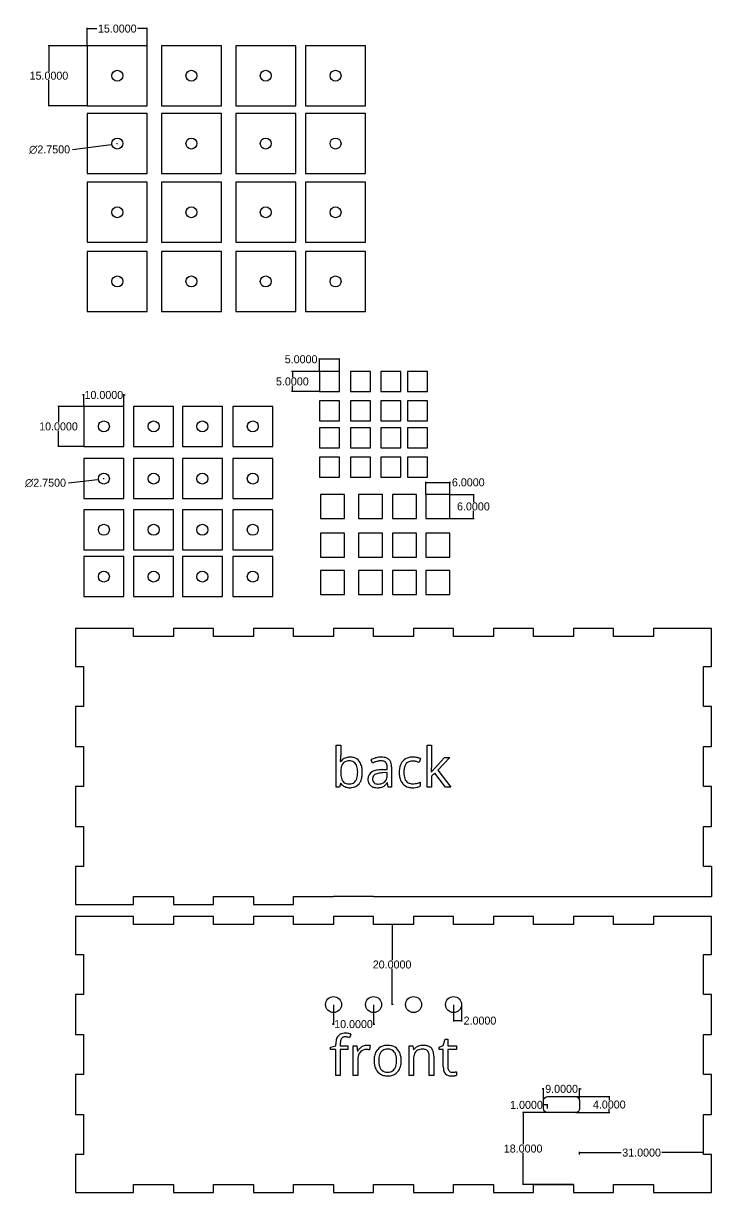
# Model space of a CAD drawing. Header units: millimetres. Extents: x -13 to 428, y -5 to 321.
# Drawn here: x -13 to 159, y 3 to 295.2 of the extents above; entities that cross this region are included whole.
import ezdxf

# ---------------------------------------------------------------- set-up
doc = ezdxf.new("R2010")
doc.units = ezdxf.units.MM
doc.header["$MEASUREMENT"] = 0
doc.layers.get('Defpoints').update_dxf_attribs({"linetype": 'CONTINUOUS'})
for name, color, linetype in [('back_labelLayer', 7, 'CONTINUOUS'), ('back_outsideCutPath', 7, 'CONTINUOUS'), ('dimensions', 220, 'CONTINUOUS'), ('forScrews', 7, 'CONTINUOUS'), ('front_labelLayer', 7, 'CONTINUOUS'), ('front_outsideCutPath', 7, 'CONTINUOUS'), ('Holes', 3, 'CONTINUOUS')]:
    doc.layers.add(name, color=color, linetype=linetype)
doc.dimstyles.new('Copy of Standard', dxfattribs={"dimtxt": 2, "dimasz": 0.18, "dimexe": 0.18, "dimexo": 0.0625, "dimgap": 0.09, "dimtad": 0, "dimtih": 1, "dimtoh": 1, "dimdec": 4, "dimzin": 0, "dimdsep": 46, "dimtxsty": 'Standard', "dimcen": 0.09, "dimadec": 0, "dimazin": 0, "dimtfac": 1, "dimtdec": 4, "dimtofl": 0, "dimtmove": 0, "dimatfit": 3, "dimfxl": 1, "dimtolj": 1, "dimtzin": 0, "dimarcsym": 0})

# ---------------------------------------------------------------- blocks, each defined once
blk = doc.blocks.new('*D11')
at = {"layer": 'Defpoints', "color": 0, "linetype": 'Continuous', "transparency": 16777216}
for p in [(79.5, 70), (79.14, 50), (79.5, 50)]:
    blk.add_point(p, dxfattribs=at)
at = {"layer": 'dimensions', "color": 0, "linetype": 'Continuous', "lineweight": -2, "transparency": 16777216}
for p, q in [((79.44, 70), (78.96, 70)), ((79.14, 69.82), (79.14, 61.09)), ((79.14, 50.18), (79.14, 58.91)), ((79.44, 50), (78.96, 50))]:
    blk.add_line(p, q, dxfattribs=at)
at = {"layer": 'dimensions', "color": 0, "linetype": 'Continuous', "transparency": 16777216}
for points in [[(79.11, 69.82), (79.17, 69.82), (79.14, 70)], [(79.11, 50.18), (79.17, 50.18), (79.14, 50)]]:
    blk.add_solid(points, dxfattribs=at)
at = {"layer": 'dimensions', "color": 0, "linetype": 'Continuous', "transparency": 16777216, "insert": (79.14, 60), "char_height": 2, "attachment_point": 5}
blk.add_mtext('\\A1;20.0000', dxfattribs=at)
blk = doc.blocks.new('*D12')
at = {"layer": 'Defpoints', "color": 0, "linetype": 'Continuous', "transparency": 16777216}
for p in [(64.5, 50), (74.5, 50), (74.5, 45.1)]:
    blk.add_point(p, dxfattribs=at)
at = {"layer": 'dimensions', "color": 0, "linetype": 'Continuous', "lineweight": -2, "transparency": 16777216}
for p, q in [((64.5, 49.94), (64.5, 44.92)), ((74.5, 49.94), (74.5, 44.92)), ((64.32, 45.1), (64.14, 45.1)), ((74.68, 45.1), (74.86, 45.1))]:
    blk.add_line(p, q, dxfattribs=at)
at = {"layer": 'dimensions', "color": 0, "linetype": 'Continuous', "transparency": 16777216}
for points in [[(64.32, 45.13), (64.32, 45.07), (64.5, 45.1)], [(74.68, 45.13), (74.68, 45.07), (74.5, 45.1)]]:
    blk.add_solid(points, dxfattribs=at)
at = {"layer": 'dimensions', "color": 0, "linetype": 'Continuous', "transparency": 16777216, "insert": (69.5, 45.1), "char_height": 2, "attachment_point": 5}
blk.add_mtext('\\A1;10.0000', dxfattribs=at)
blk = doc.blocks.new('*D13')
at = {"layer": 'Defpoints', "color": 0, "linetype": 'Continuous', "transparency": 16777216}
for p in [(94.5, 50), (96.5, 50), (96.5, 45.98)]:
    blk.add_point(p, dxfattribs=at)
at = {"layer": 'dimensions', "color": 0, "linetype": 'Continuous', "lineweight": -2, "transparency": 16777216}
for p, q in [((94.5, 49.94), (94.5, 45.8)), ((96.5, 49.94), (96.5, 45.8)), ((94.68, 45.98), (96.32, 45.98)), ((96.5, 45.98), (96.68, 45.98))]:
    blk.add_line(p, q, dxfattribs=at)
at = {"layer": 'dimensions', "color": 0, "linetype": 'Continuous', "transparency": 16777216}
for points in [[(94.68, 46.01), (94.68, 45.95), (94.5, 45.98)], [(96.32, 46.01), (96.32, 45.95), (96.5, 45.98)]]:
    blk.add_solid(points, dxfattribs=at)
at = {"layer": 'dimensions', "color": 0, "linetype": 'Continuous', "transparency": 16777216, "insert": (101.1, 45.98), "char_height": 2, "attachment_point": 5}
blk.add_mtext('\\A1;2.0000', dxfattribs=at)
blk = doc.blocks.new('*D14')
at = {"layer": 'Defpoints', "color": 0, "linetype": 'Continuous', "transparency": 16777216}
for p in [(126, 12.99), (126, 12.5), (157, 12.5)]:
    blk.add_point(p, dxfattribs=at)
at = {"layer": 'dimensions', "color": 0, "linetype": 'Continuous', "lineweight": -2, "transparency": 16777216}
for p, q in [((126, 12.56), (126, 13.17)), ((126.18, 12.99), (136.41, 12.99)), ((156.82, 12.99), (146.59, 12.99)), ((157, 12.56), (157, 13.17))]:
    blk.add_line(p, q, dxfattribs=at)
at = {"layer": 'dimensions', "color": 0, "linetype": 'Continuous', "transparency": 16777216}
for points in [[(126.18, 13.02), (126.18, 12.96), (126, 12.99)], [(156.82, 13.02), (156.82, 12.96), (157, 12.99)]]:
    blk.add_solid(points, dxfattribs=at)
at = {"layer": 'dimensions', "color": 0, "linetype": 'Continuous', "transparency": 16777216, "insert": (141.5, 12.99), "char_height": 2, "attachment_point": 5}
blk.add_mtext('\\A1;31.0000', dxfattribs=at)
blk = doc.blocks.new('*D15')
at = {"layer": 'Defpoints', "color": 0, "linetype": 'Continuous', "transparency": 16777216}
for p in [(111.89, 23), (124.5, 23), (124.5, 5)]:
    blk.add_point(p, dxfattribs=at)
at = {"layer": 'dimensions', "color": 0, "linetype": 'Continuous', "lineweight": -2, "transparency": 16777216}
for p, q in [((124.44, 23), (111.71, 23)), ((111.89, 22.82), (111.89, 15.09)), ((111.89, 5.18), (111.89, 12.91)), ((124.44, 5), (111.71, 5))]:
    blk.add_line(p, q, dxfattribs=at)
at = {"layer": 'dimensions', "color": 0, "linetype": 'Continuous', "transparency": 16777216}
for points in [[(111.86, 22.82), (111.92, 22.82), (111.89, 23)], [(111.86, 5.18), (111.92, 5.18), (111.89, 5)]]:
    blk.add_solid(points, dxfattribs=at)
at = {"layer": 'dimensions', "color": 0, "linetype": 'Continuous', "transparency": 16777216, "insert": (111.89, 14), "char_height": 2, "attachment_point": 5}
blk.add_mtext('\\A1;18.0000', dxfattribs=at)
blk = doc.blocks.new('*D16')
at = {"layer": 'Defpoints', "color": 0, "linetype": 'Continuous', "transparency": 16777216}
for p in [(125, 27), (125, 23), (133.42, 23)]:
    blk.add_point(p, dxfattribs=at)
at = {"layer": 'dimensions', "color": 0, "linetype": 'Continuous', "lineweight": -2, "transparency": 16777216}
for p, q in [((125.06, 27), (133.6, 27)), ((133.42, 26.82), (133.42, 26.09)), ((133.42, 23.18), (133.42, 23.91)), ((125.06, 23), (133.6, 23))]:
    blk.add_line(p, q, dxfattribs=at)
at = {"layer": 'dimensions', "color": 0, "linetype": 'Continuous', "transparency": 16777216}
for points in [[(133.39, 26.82), (133.45, 26.82), (133.42, 27)], [(133.39, 23.18), (133.45, 23.18), (133.42, 23)]]:
    blk.add_solid(points, dxfattribs=at)
at = {"layer": 'dimensions', "color": 0, "linetype": 'Continuous', "transparency": 16777216, "insert": (133.42, 25), "char_height": 2, "attachment_point": 5}
blk.add_mtext('\\A1;4.0000', dxfattribs=at)
blk = doc.blocks.new('*D18')
at = {"layer": 'Defpoints', "color": 0, "linetype": 'Continuous', "transparency": 16777216}
for p in [(117, 28.92), (117, 26), (126, 26)]:
    blk.add_point(p, dxfattribs=at)
at = {"layer": 'dimensions', "color": 0, "linetype": 'Continuous', "lineweight": -2, "transparency": 16777216}
for p, q in [((116.82, 28.92), (116.64, 28.92)), ((117, 26.06), (117, 29.1)), ((126, 26.06), (126, 29.1)), ((126.18, 28.92), (126.36, 28.92))]:
    blk.add_line(p, q, dxfattribs=at)
at = {"layer": 'dimensions', "color": 0, "linetype": 'Continuous', "transparency": 16777216}
for points in [[(116.82, 28.95), (116.82, 28.89), (117, 28.92)], [(126.18, 28.95), (126.18, 28.89), (126, 28.92)]]:
    blk.add_solid(points, dxfattribs=at)
at = {"layer": 'dimensions', "color": 0, "linetype": 'Continuous', "transparency": 16777216, "insert": (121.5, 28.92), "char_height": 2, "attachment_point": 5}
blk.add_mtext('\\A1;9.0000', dxfattribs=at)
blk = doc.blocks.new('*D19')
at = {"layer": 'Defpoints', "color": 0, "linetype": 'Continuous', "transparency": 16777216}
for p in [(117, 24.92), (117, 24), (118, 24)]:
    blk.add_point(p, dxfattribs=at)
at = {"layer": 'dimensions', "color": 0, "linetype": 'Continuous', "lineweight": -2, "transparency": 16777216}
for p, q in [((117, 24.92), (116.82, 24.92)), ((117, 24.06), (117, 25.1)), ((117.82, 24.92), (117.18, 24.92)), ((118, 24.06), (118, 25.1))]:
    blk.add_line(p, q, dxfattribs=at)
at = {"layer": 'dimensions', "color": 0, "linetype": 'Continuous', "transparency": 16777216}
for points in [[(117.18, 24.95), (117.18, 24.89), (117, 24.92)], [(117.82, 24.95), (117.82, 24.89), (118, 24.92)]]:
    blk.add_solid(points, dxfattribs=at)
at = {"layer": 'dimensions', "color": 0, "linetype": 'Continuous', "transparency": 16777216, "insert": (112.73, 24.92), "char_height": 2, "attachment_point": 5}
blk.add_mtext('\\A1;1.0000', dxfattribs=at)
blk = doc.blocks.new('*D32')
at = {"layer": 'Defpoints', "color": 0, "linetype": 'Continuous', "transparency": 16777216}
for p in [(2.95, 293.9), (2.95, 289.63), (17.95, 289.63)]:
    blk.add_point(p, dxfattribs=at)
at = {"layer": 'dimensions', "color": 0, "linetype": 'Continuous', "lineweight": -2, "transparency": 16777216}
for p, q in [((2.95, 289.69), (2.95, 294.08)), ((3.13, 293.9), (5.36, 293.9)), ((17.77, 293.9), (15.54, 293.9)), ((17.95, 289.69), (17.95, 294.08))]:
    blk.add_line(p, q, dxfattribs=at)
at = {"layer": 'dimensions', "color": 0, "linetype": 'Continuous', "transparency": 16777216}
for points in [[(3.13, 293.93), (3.13, 293.87), (2.95, 293.9)], [(17.77, 293.93), (17.77, 293.87), (17.95, 293.9)]]:
    blk.add_solid(points, dxfattribs=at)
at = {"layer": 'dimensions', "color": 0, "linetype": 'Continuous', "transparency": 16777216, "insert": (10.45, 293.9), "char_height": 2, "attachment_point": 5}
blk.add_mtext('\\A1;15.0000', dxfattribs=at)
blk = doc.blocks.new('*D33')
at = {"layer": 'Defpoints', "color": 0, "linetype": 'Continuous', "transparency": 16777216}
for p in [(-6.63, 289.63), (2.95, 289.63), (2.95, 274.63)]:
    blk.add_point(p, dxfattribs=at)
at = {"layer": 'dimensions', "color": 0, "linetype": 'Continuous', "lineweight": -2, "transparency": 16777216}
for p, q in [((2.89, 289.63), (-6.81, 289.63)), ((-6.63, 289.45), (-6.63, 283.22)), ((-6.63, 274.81), (-6.63, 281.04)), ((2.89, 274.63), (-6.81, 274.63))]:
    blk.add_line(p, q, dxfattribs=at)
at = {"layer": 'dimensions', "color": 0, "linetype": 'Continuous', "transparency": 16777216}
for points in [[(-6.66, 289.45), (-6.6, 289.45), (-6.63, 289.63)], [(-6.66, 274.81), (-6.6, 274.81), (-6.63, 274.63)]]:
    blk.add_solid(points, dxfattribs=at)
at = {"layer": 'dimensions', "color": 0, "linetype": 'Continuous', "transparency": 16777216, "insert": (-6.63, 282.13), "char_height": 2, "attachment_point": 5}
blk.add_mtext('\\A1;15.0000', dxfattribs=at)
blk = doc.blocks.new('*D34')
at = {"layer": 'Defpoints', "color": 0, "linetype": 'Continuous', "transparency": 16777216}
for p in [(2.1, 202.34), (2.1, 199.48), (12.1, 199.48)]:
    blk.add_point(p, dxfattribs=at)
at = {"layer": 'dimensions', "color": 0, "linetype": 'Continuous', "lineweight": -2, "transparency": 16777216}
for p, q in [((1.92, 202.34), (1.74, 202.34)), ((2.1, 199.54), (2.1, 202.52)), ((12.1, 199.54), (12.1, 202.52)), ((12.28, 202.34), (12.46, 202.34))]:
    blk.add_line(p, q, dxfattribs=at)
at = {"layer": 'dimensions', "color": 0, "linetype": 'Continuous', "transparency": 16777216}
for points in [[(1.92, 202.37), (1.92, 202.31), (2.1, 202.34)], [(12.28, 202.37), (12.28, 202.31), (12.1, 202.34)]]:
    blk.add_solid(points, dxfattribs=at)
at = {"layer": 'dimensions', "color": 0, "linetype": 'Continuous', "transparency": 16777216, "insert": (7.1, 202.34), "char_height": 2, "attachment_point": 5}
blk.add_mtext('\\A1;10.0000', dxfattribs=at)
blk = doc.blocks.new('*D35')
at = {"layer": 'Defpoints', "color": 0, "linetype": 'Continuous', "transparency": 16777216}
for p in [(-4.24, 199.48), (2.1, 199.48), (2.1, 189.48)]:
    blk.add_point(p, dxfattribs=at)
at = {"layer": 'dimensions', "color": 0, "linetype": 'Continuous', "lineweight": -2, "transparency": 16777216}
for p, q in [((2.03, 199.48), (-4.42, 199.48)), ((-4.24, 199.3), (-4.24, 195.57)), ((-4.24, 189.66), (-4.24, 193.39)), ((2.03, 189.48), (-4.42, 189.48))]:
    blk.add_line(p, q, dxfattribs=at)
at = {"layer": 'dimensions', "color": 0, "linetype": 'Continuous', "transparency": 16777216}
for points in [[(-4.27, 199.3), (-4.21, 199.3), (-4.24, 199.48)], [(-4.27, 189.66), (-4.21, 189.66), (-4.24, 189.48)]]:
    blk.add_solid(points, dxfattribs=at)
at = {"layer": 'dimensions', "color": 0, "linetype": 'Continuous', "transparency": 16777216, "insert": (-4.24, 194.48), "char_height": 2, "attachment_point": 5}
blk.add_mtext('\\A1;10.0000', dxfattribs=at)
blk = doc.blocks.new('*D36')
at = {"layer": 'Defpoints', "color": 0, "linetype": 'Continuous', "transparency": 16777216}
for p in [(9.09, 265), (11.81, 265.38)]:
    blk.add_point(p, dxfattribs=at)
at = {"layer": 'dimensions', "color": 0, "linetype": 'Continuous', "lineweight": -2, "transparency": 16777216}
for p, q in [((-0.71, 263.66), (8.91, 264.98)), ((10.36, 265.19), (10.54, 265.19)), ((10.45, 265.1), (10.45, 265.28))]:
    blk.add_line(p, q, dxfattribs=at)
at = {"layer": 'dimensions', "color": 0, "linetype": 'Continuous', "transparency": 16777216}
blk.add_solid([(8.91, 265.01), (8.92, 264.95), (9.09, 265)], dxfattribs=at)
at = {"layer": 'dimensions', "color": 0, "linetype": 'Continuous', "transparency": 16777216, "insert": (-6.47, 263.66), "char_height": 2, "attachment_point": 5}
blk.add_mtext('\\A1;∅2.7500', dxfattribs=at)
blk = doc.blocks.new('*D37')
at = {"layer": 'Defpoints', "color": 0, "linetype": 'Continuous', "transparency": 16777216}
for p in [(5.73, 181.29), (8.46, 181.63)]:
    blk.add_point(p, dxfattribs=at)
at = {"layer": 'dimensions', "color": 0, "linetype": 'Continuous', "lineweight": -2, "transparency": 16777216}
for p, q in [((-1.73, 180.35), (5.55, 181.26)), ((7.01, 181.46), (7.19, 181.46)), ((7.1, 181.37), (7.1, 181.55))]:
    blk.add_line(p, q, dxfattribs=at)
at = {"layer": 'dimensions', "color": 0, "linetype": 'Continuous', "transparency": 16777216}
blk.add_solid([(5.55, 181.29), (5.56, 181.23), (5.73, 181.29)], dxfattribs=at)
at = {"layer": 'dimensions', "color": 0, "linetype": 'Continuous', "transparency": 16777216, "insert": (-7.49, 180.35), "char_height": 2, "attachment_point": 5}
blk.add_mtext('\\A1;∅2.7500', dxfattribs=at)
blk = doc.blocks.new('*D38')
at = {"layer": 'Defpoints', "color": 0, "linetype": 'Continuous', "transparency": 16777216}
for p in [(54.21, 208.22), (61, 208.22), (61, 203.22)]:
    blk.add_point(p, dxfattribs=at)
at = {"layer": 'dimensions', "color": 0, "linetype": 'Continuous', "lineweight": -2, "transparency": 16777216}
for p, q in [((60.94, 208.22), (54.03, 208.22)), ((54.21, 208.04), (54.21, 206.81)), ((54.21, 203.4), (54.21, 204.63)), ((60.94, 203.22), (54.03, 203.22))]:
    blk.add_line(p, q, dxfattribs=at)
at = {"layer": 'dimensions', "color": 0, "linetype": 'Continuous', "transparency": 16777216}
for points in [[(54.18, 208.04), (54.24, 208.04), (54.21, 208.22)], [(54.18, 203.4), (54.24, 203.4), (54.21, 203.22)]]:
    blk.add_solid(points, dxfattribs=at)
at = {"layer": 'dimensions', "color": 0, "linetype": 'Continuous', "transparency": 16777216, "insert": (54.21, 205.72), "char_height": 2, "attachment_point": 5}
blk.add_mtext('\\A1;5.0000', dxfattribs=at)
blk = doc.blocks.new('*D39')
at = {"layer": 'Defpoints', "color": 0, "linetype": 'Continuous', "transparency": 16777216}
for p in [(61, 211.26), (61, 208.22), (66, 208.22)]:
    blk.add_point(p, dxfattribs=at)
at = {"layer": 'dimensions', "color": 0, "linetype": 'Continuous', "lineweight": -2, "transparency": 16777216}
for p, q in [((61, 211.26), (60.82, 211.26)), ((61, 208.28), (61, 211.44)), ((65.82, 211.26), (61.18, 211.26)), ((66, 208.28), (66, 211.44))]:
    blk.add_line(p, q, dxfattribs=at)
at = {"layer": 'dimensions', "color": 0, "linetype": 'Continuous', "transparency": 16777216}
for points in [[(61.18, 211.29), (61.18, 211.23), (61, 211.26)], [(65.82, 211.29), (65.82, 211.23), (66, 211.26)]]:
    blk.add_solid(points, dxfattribs=at)
at = {"layer": 'dimensions', "color": 0, "linetype": 'Continuous', "transparency": 16777216, "insert": (56.4, 211.26), "char_height": 2, "attachment_point": 5}
blk.add_mtext('\\A1;5.0000', dxfattribs=at)
blk = doc.blocks.new('*D40')
at = {"layer": 'Defpoints', "color": 0, "linetype": 'Continuous', "transparency": 16777216}
for p in [(93.57, 177.48), (99.46, 177.48), (93.57, 171.48)]:
    blk.add_point(p, dxfattribs=at)
at = {"layer": 'dimensions', "color": 0, "linetype": 'Continuous', "lineweight": -2, "transparency": 16777216}
for p, q in [((93.63, 177.48), (99.64, 177.48)), ((99.46, 177.3), (99.46, 175.57)), ((99.46, 171.66), (99.46, 173.39)), ((93.63, 171.48), (99.64, 171.48))]:
    blk.add_line(p, q, dxfattribs=at)
at = {"layer": 'dimensions', "color": 0, "linetype": 'Continuous', "transparency": 16777216}
for points in [[(99.43, 177.3), (99.49, 177.3), (99.46, 177.48)], [(99.43, 171.66), (99.49, 171.66), (99.46, 171.48)]]:
    blk.add_solid(points, dxfattribs=at)
at = {"layer": 'dimensions', "color": 0, "linetype": 'Continuous', "transparency": 16777216, "insert": (99.46, 174.48), "char_height": 2, "attachment_point": 5}
blk.add_mtext('\\A1;6.0000', dxfattribs=at)
blk = doc.blocks.new('*D41')
at = {"layer": 'Defpoints', "color": 0, "linetype": 'Continuous', "transparency": 16777216}
for p in [(93.57, 180.5), (87.57, 177.48), (93.57, 177.48)]:
    blk.add_point(p, dxfattribs=at)
at = {"layer": 'dimensions', "color": 0, "linetype": 'Continuous', "lineweight": -2, "transparency": 16777216}
for p, q in [((87.57, 177.54), (87.57, 180.68)), ((87.75, 180.5), (93.39, 180.5)), ((93.57, 177.54), (93.57, 180.68)), ((93.57, 180.5), (93.75, 180.5))]:
    blk.add_line(p, q, dxfattribs=at)
at = {"layer": 'dimensions', "color": 0, "linetype": 'Continuous', "transparency": 16777216}
for points in [[(87.75, 180.53), (87.75, 180.47), (87.57, 180.5)], [(93.39, 180.53), (93.39, 180.47), (93.57, 180.5)]]:
    blk.add_solid(points, dxfattribs=at)
at = {"layer": 'dimensions', "color": 0, "linetype": 'Continuous', "transparency": 16777216, "insert": (98.18, 180.5), "char_height": 2, "attachment_point": 5}
blk.add_mtext('\\A1;6.0000', dxfattribs=at)

msp = doc.modelspace()

# ---------------------------------------------------------------- linework, layer by layer
at = {"layer": 'back_labelLayer'}
for p, q in [((65.19463, 104.32508), (65.19463, 114.80984)), ((65.19463, 114.80984), (66.31318, 114.80984)), ((66.31318, 114.80984), (66.31318, 112.26277)), ((87.8959, 104.32508), (87.8959, 114.80984)), ((87.8959, 114.80984), (89.00098, 114.80984)), ((89.00098, 114.80984), (89.00098, 109.25076)), ((74.27109, 110.34236), (73.92744, 111.19812)), ((86.25176, 111.46092), (85.90811, 110.51082)), ((89.88369, 109.18338), (92.26904, 111.71023)), ((93.59648, 111.71023), (90.60469, 108.56346)), ((92.26904, 111.71023), (93.59648, 111.71023)), ((66.25928, 110.72644), (66.31318, 110.72644)), ((76.67666, 108.7117), (77.92998, 108.75213)), ((77.92998, 108.75213), (77.92998, 109.21033)), ((79.02158, 109.36531), (79.02158, 104.32508)), ((90.60469, 108.56346), (93.80537, 104.32508)), ((66.23232, 105.27517), (65.99648, 104.32508)), ((66.31318, 105.27517), (66.23232, 105.27517)), ((77.90303, 107.95701), (76.78447, 107.90984)), ((77.90303, 107.28992), (77.90303, 107.95701)), ((77.97041, 105.37625), (77.9165, 105.37625)), ((78.19277, 104.32508), (77.97041, 105.37625)), ((86.14395, 105.56492), (86.14395, 104.57439)), ((88.94707, 108.10525), (89.00098, 108.10525)), ((89.84326, 107.81551), (89.00098, 107.08777)), ((89.00098, 107.08777), (89.00098, 104.32508)), ((92.45098, 104.32508), (89.84326, 107.81551)), ((65.99648, 104.32508), (65.19463, 104.32508)), ((79.02158, 104.32508), (78.19277, 104.32508)), ((89.00098, 104.32508), (87.8959, 104.32508)), ((93.80537, 104.32508), (92.45098, 104.32508))]:
    msp.add_line(p, q, dxfattribs=at)
for centre, radius, start, end in [((49.48313, 112.02513), 16.82641, 355.723838, 358.1259184), ((42.99247, 112.24305), 23.32072, 358.1123127, 0.0484522), ((68.39924, 109.27178), 2.54316, 95.1835119, 145.1109058), ((68.62277, 108.01127), 3.82026, 89.874313, 96.814552), ((68.66471, 108.41299), 3.41869, 74.2393337, 90.5623664), ((68.89076, 109.24229), 2.55919, 38.5631407, 74.0670283), ((76.37523, 106.65873), 5.1573, 106.3568654, 118.3349902), ((76.59492, 105.98009), 5.87037, 104.5162015, 106.5489332), ((76.4338, 106.65137), 5.18015, 90.0714354, 104.6521111), ((76.45413, 107.10743), 4.72417, 81.5679932, 90.3249036), ((76.72728, 108.8869), 2.92389, 68.2273293, 81.7494362), ((77.10772, 109.83347), 1.90373, 47.8683258, 68.2934086), ((77.16947, 109.95676), 1.77126, 19.2331032, 46.6741213), ((83.97079, 108.90807), 2.89628, 101.4912933, 138.3133837), ((84.32008, 107.45434), 4.39077, 89.5891984, 102.1787732), ((84.34694, 106.79728), 5.04772, 77.7702492, 89.9475483), ((84.25138, 106.27009), 5.58322, 74.6797345, 77.9578252), ((84.7675, 108.13991), 3.64348, 70.0945515, 74.7386618), ((85.2584, 109.48522), 2.21141, 63.5032967, 70.1862337), ((85.49176, 109.97396), 1.66993, 62.9279254, 63.1875717), ((52.34452, 111.82851), 13.95833, 355.4715711, 355.6529161), ((74.93126, 108.03079), 8.61807, 177.6176795, 180.0425034), ((72.33941, 108.1626), 6.02304, 171.066778, 177.8456702), ((69.84733, 108.56463), 3.49877, 160.8926317, 171.2334381), ((68.35454, 109.09463), 1.91477, 143.3382528, 161.2559828), ((67.99756, 109.33078), 1.4876, 120.1403107, 142.4248694), ((68.21333, 108.92737), 1.94487, 100.4469222, 119.6700894), ((68.44602, 107.75176), 3.14323, 89.5731166, 100.7324122), ((68.48636, 108.30797), 2.58699, 78.6781205, 90.374956), ((68.70542, 109.2392), 1.63119, 35.5408358, 79.8011303), ((68.52253, 109.10921), 1.85556, 32.7033643, 35.5241989), ((68.02248, 108.82285), 2.43124, 15.7779445, 32.0151322), ((66.41892, 108.35028), 4.10291, 6.1648686, 16.0396632), ((63.92962, 108.06462), 6.60852, 359.7680943, 6.3095364), ((68.30902, 108.78995), 3.29605, 16.4709387, 38.4075261), ((66.63312, 108.26443), 5.05226, 5.1338392, 16.7973582), ((64.51744, 108.03969), 7.17965, 359.8779135, 5.4093683), ((75.03246, 106.44637), 1.93547, 115.4904582, 182.3568191), ((76.00177, 104.66847), 3.95897, 101.3568106, 117.0798697), ((77.5508, 103.60725), 7.49121, 112.2122396, 115.9641018), ((76.81671, 105.46077), 5.49776, 103.6226378, 112.4320142), ((76.7802, 101.03077), 7.67888, 92.4696142, 101.7065064), ((76.38846, 107.26672), 3.64176, 90.4484478, 103.766558), ((76.36842, 108.14467), 2.76372, 83.6507168, 90.1753055), ((77.00394, 97.7903), 10.9263, 91.7164541, 92.9095558), ((76.48271, 109.07305), 1.82843, 70.5716192, 83.9928805), ((76.72194, 109.72352), 1.13546, 42.7295443, 71.0380318), ((76.62032, 109.66766), 1.24832, 20.4094549, 41.4478907), ((75.93258, 109.40457), 1.98464, 7.8272826, 20.6041212), ((74.71728, 109.22753), 3.21274, 359.6933078, 8.0035915), ((76.14086, 109.57412), 2.8686, 6.3379102, 19.6815091), ((74.62033, 109.38047), 4.40128, 359.8026993, 6.6583656), ((87.08667, 108.01022), 6.17175, 169.8978537, 180.3688902), ((84.93814, 108.40767), 3.98685, 153.0875258, 170.1051238), ((84.12294, 108.79719), 3.0837, 138.6550213, 152.6853568), ((88.25471, 108.00068), 6.18071, 174.5309533, 180.1549672), ((85.84423, 108.27136), 3.75561, 160.1418414, 175.1368013), ((84.09286, 108.95687), 1.87619, 114.4265705, 161.6632849), ((84.26916, 108.37397), 2.48112, 88.7193913, 112.5667752), ((84.32353, 108.37524), 2.47923, 87.6748276, 89.974951), ((84.28473, 107.65008), 3.20538, 81.691021, 87.5078983), ((84.08372, 106.24941), 4.62039, 77.2998587, 81.7345736), ((83.8081, 104.95569), 5.94308, 74.7801417, 77.4497277), ((84.07061, 105.88648), 4.97603, 68.3294346, 74.8831339), ((44.32455, 111.20987), 44.73039, 356.0200557, 356.0559573), ((52.64071, 110.65116), 36.3955, 356.032941, 356.644266), ((67.06787, 109.80972), 21.94383, 356.6325257, 357.4909901), ((75.74869, 109.42629), 13.25454, 357.5041532, 358.3307511), ((81.5473, 109.2647), 7.45369, 358.2739338, 359.8928349), ((94.40595, 104.27938), 6.62202, 142.3234469, 144.707485), ((97.93226, 101.55943), 11.07544, 140.433153, 142.3365288), ((102.52789, 97.7764), 17.02784, 139.2799409, 140.4703146), ((107.83931, 93.20895), 24.03303, 138.3417265, 139.287749), ((73.70887, 107.99551), 7.39575, 179.7762541, 185.7075484), ((68.32793, 106.7168), 2.4774, 215.585031, 245.8361557), ((70.79304, 107.69507), 4.46449, 185.5924912, 194.2050507), ((68.92514, 107.21029), 2.53477, 193.9430615, 208.0218122), ((68.16936, 106.82581), 1.68704, 208.5536169, 217.5605683), ((68.1078, 106.8002), 1.62272, 218.1690379, 253.804724), ((68.40878, 107.72818), 2.59799, 253.1382687, 266.8482863), ((68.52025, 107.35663), 2.22983, 269.3869043, 285.863074), ((68.8154, 106.84943), 2.64801, 274.0640064, 321.4081012), ((68.68591, 106.75791), 1.60863, 286.0162887, 326.849738), ((67.88634, 107.28759), 2.56772, 326.7104968, 343.6661881), ((66.38959, 107.74495), 4.13272, 343.4171557, 353.6369298), ((64.12892, 108.0132), 6.40921, 353.4934699, 0.220561), ((68.43091, 107.16273), 3.14397, 321.3161471, 335.5436139), ((67.42518, 107.59682), 4.23922, 335.830591, 350.8254777), ((65.13884, 107.9857), 6.55835, 350.6562721, 0.338023), ((75.91302, 106.34446), 2.81448, 179.5457096, 192.6949632), ((74.96516, 106.1108), 1.83854, 192.0827539, 227.4520783), ((75.86958, 106.34009), 1.59855, 179.5266191, 192.7787352), ((76.0378, 106.35965), 1.76672, 171.2122557, 180.2058199), ((75.47495, 106.47207), 1.19356, 120.973407, 172.4179814), ((75.32882, 106.20901), 1.04222, 192.3264355, 222.0580196), ((75.2886, 106.18495), 0.99628, 222.5805469, 229.2547452), ((75.42452, 106.35995), 1.21763, 229.7836779, 254.2724164), ((75.76291, 106.03352), 1.71791, 113.5885915, 121.6804811), ((76.17739, 105.04224), 2.79226, 102.7995477, 113.2432954), ((76.68016, 102.90612), 4.98672, 96.3545569, 102.995341), ((77.05055, 99.70101), 8.21314, 91.856495, 96.4478296), ((75.91318, 107.19666), 2.05838, 281.7121072, 306.4593865), ((76.01279, 107.03284), 1.86751, 306.9881114, 313.855943), ((76.00094, 107.02945), 1.8733, 314.1891809, 347.4269996), ((74.27717, 108.24968), 4.63695, 314.744493, 321.7071839), ((75.06254, 107.2646), 2.8405, 346.9177873, 0.282455), ((74.3525, 107.28985), 3.55053, 359.8185694, 0.001124), ((87.67843, 107.96327), 6.7634, 179.9388291, 183.9814929), ((85.8571, 107.80281), 4.93543, 183.5913926, 196.3539379), ((84.2312, 107.30586), 3.23544, 196.0166493, 221.1349404), ((87.49106, 107.95599), 5.41711, 179.7041178, 188.0743681), ((85.53988, 107.67051), 3.44518, 187.9314956, 200.3885566), ((84.48487, 107.27968), 2.32011, 200.4183285, 216.6392789), ((84.04258, 106.9635), 1.77655, 216.969547, 261.3103015), ((84.23777, 107.87351), 2.70618, 260.1359233, 270.2692021), ((84.22876, 109.84972), 4.68241, 270.2658534, 286.2891369), ((83.94411, 110.91129), 5.78125, 286.0460647, 292.3653954), ((68.51547, 107.1529), 2.95206, 245.9801365, 255.5455833), ((68.61229, 107.58308), 3.39282, 255.7755352, 270.3185472), ((68.49318, 108.72346), 3.59653, 266.3775663, 270.0510989), ((68.63628, 107.98406), 3.79375, 269.9226052, 275.5481921), ((75.01655, 106.18255), 1.92618, 227.7689349, 237.8049883), ((75.18087, 106.48232), 2.2675, 238.3273238, 258.9183517), ((75.41931, 107.62292), 3.4327, 258.6719732, 270.4047277), ((75.60555, 106.96321), 1.8474, 253.9396778, 266.453369), ((75.44761, 109.22406), 5.03375, 269.9538733, 273.1490735), ((75.66333, 107.62927), 2.51582, 266.0783655, 270.0589516), ((75.68854, 108.19308), 3.07971, 269.5792184, 282.0413622), ((75.52953, 107.9955), 3.80257, 272.9335124, 281.4138809), ((75.77669, 106.79761), 2.57947, 281.2979375, 293.7313783), ((75.96366, 106.31317), 2.06088, 294.3932655, 304.7371338), ((75.41639, 107.09214), 3.01287, 304.8485713, 314.8530677), ((83.9077, 107.06684), 2.83475, 221.7976326, 256.8020511), ((84.24176, 108.37064), 4.18048, 256.424367, 270.4889935), ((84.28113, 110.32431), 6.134, 269.965508, 272.8643413), ((84.37497, 108.88534), 4.69219, 272.5980621, 282.1878262), ((84.70218, 107.41068), 3.1817, 282.0344411, 296.9454486)]:
    msp.add_arc(centre, radius, start, end, dxfattribs=at)
at = {"layer": 'back_outsideCutPath'}
for p, q in [((0, 144), (0, 134.5)), ((4.5, 144), (0, 144)), ((14.5, 144), (4.5, 144)), ((14.5, 142), (14.5, 144)), ((34.5, 144), (24.5, 144)), ((24.5, 144), (24.5, 142)), ((34.5, 142), (34.5, 144)), ((54.5, 144), (44.5, 144)), ((44.5, 144), (44.5, 142)), ((54.5, 142), (54.5, 144)), ((74.5, 144), (64.5, 144)), ((64.5, 144), (64.5, 142)), ((74.5, 142), (74.5, 144)), ((94.5, 144), (84.5, 144)), ((84.5, 144), (84.5, 142)), ((94.5, 142), (94.5, 144)), ((114.5, 144), (104.5, 144)), ((104.5, 144), (104.5, 142)), ((114.5, 142), (114.5, 144)), ((134.5, 144), (124.5, 144)), ((124.5, 144), (124.5, 142)), ((134.5, 142), (134.5, 144)), ((159, 144), (144.5, 144)), ((144.5, 144), (144.5, 142)), ((159, 134.5), (159, 144)), ((24.5, 142), (14.5, 142)), ((44.5, 142), (34.5, 142)), ((64.5, 142), (54.5, 142)), ((84.5, 142), (74.5, 142)), ((104.5, 142), (94.5, 142)), ((124.5, 142), (114.5, 142)), ((144.5, 142), (134.5, 142)), ((0, 134.5), (2, 134.5)), ((2, 134.5), (2, 124.5)), ((157, 124.5), (157, 134.5)), ((157, 134.5), (159, 134.5)), ((2, 124.5), (0, 124.5)), ((0, 124.5), (0, 114.5)), ((159, 124.5), (157, 124.5)), ((159, 114.5), (159, 124.5)), ((0, 114.5), (2, 114.5)), ((2, 114.5), (2, 104.5)), ((157, 104.5), (157, 114.5)), ((157, 114.5), (159, 114.5)), ((2, 104.5), (0, 104.5)), ((0, 104.5), (0, 94.5)), ((159, 104.5), (157, 104.5)), ((159, 94.5), (159, 104.5)), ((0, 94.5), (2, 94.5)), ((2, 94.5), (2, 84.5)), ((157, 84.5), (157, 94.5)), ((157, 94.5), (159, 94.5)), ((2, 84.5), (0, 84.5)), ((0, 84.5), (0, 75)), ((159, 84.5), (157, 84.5)), ((14.5, 75), (14.5, 77)), ((14.5, 77), (24.5, 77)), ((24.5, 77), (24.5, 75)), ((34.5, 75), (34.5, 77)), ((34.5, 77), (44.5, 77)), ((44.5, 77), (44.5, 75)), ((54.5, 75), (54.5, 77)), ((54.5, 77), (64.5, 77)), ((74.5, 77), (84.5, 77)), ((94.5, 77), (104.5, 77)), ((114.5, 77), (124.5, 77)), ((134.5, 77), (144.5, 77)), ((0, 75), (14.5, 75)), ((24.5, 75), (34.5, 75)), ((44.5, 75), (54.5, 75))]:
    msp.add_line(p, q, dxfattribs=at)
at = {"layer": 'back_outsideCutPath', "linetype": 'Continuous'}
for p, q in [((159, 84.5), (159, 77)), ((74.5, 77), (64.5, 77)), ((74.5, 77), (159, 77))]:
    msp.add_line(p, q, dxfattribs=at)
at = {"layer": 'forScrews', "linetype": 'Continuous'}
for points in [[(2.95231, 274.62881), (17.95231, 274.62881), (17.95231, 289.62881), (2.95231, 289.62881)], [(21.48681, 274.62881), (36.48681, 274.62881), (36.48681, 289.62881), (21.48681, 289.62881)], [(40.06306, 274.62881), (55.06306, 274.62881), (55.06306, 289.62881), (40.06306, 289.62881)], [(57.49867, 274.62881), (72.49867, 274.62881), (72.49867, 289.62881), (57.49867, 289.62881)], [(2.95231, 257.69127), (17.95231, 257.69127), (17.95231, 272.69127), (2.95231, 272.69127)], [(21.48681, 257.69127), (36.48681, 257.69127), (36.48681, 272.69127), (21.48681, 272.69127)], [(40.06306, 257.69127), (55.06306, 257.69127), (55.06306, 272.69127), (40.06306, 272.69127)], [(57.49867, 257.69127), (72.49867, 257.69127), (72.49867, 272.69127), (57.49867, 272.69127)], [(2.95231, 240.51765), (17.95231, 240.51765), (17.95231, 255.51765), (2.95231, 255.51765)], [(21.48681, 240.51765), (36.48681, 240.51765), (36.48681, 255.51765), (21.48681, 255.51765)], [(40.06306, 240.51765), (55.06306, 240.51765), (55.06306, 255.51765), (40.06306, 255.51765)], [(57.49867, 240.51765), (72.49867, 240.51765), (72.49867, 255.51765), (57.49867, 255.51765)], [(2.95231, 223.21748), (17.95231, 223.21748), (17.95231, 238.21748), (2.95231, 238.21748)], [(21.48681, 223.21748), (36.48681, 223.21748), (36.48681, 238.21748), (21.48681, 238.21748)], [(40.06306, 223.21748), (55.06306, 223.21748), (55.06306, 238.21748), (40.06306, 238.21748)], [(57.49867, 223.21748), (72.49867, 223.21748), (72.49867, 238.21748), (57.49867, 238.21748)], [(61.00074, 203.22249), (66.00074, 203.22249), (66.00074, 208.22249), (61.00074, 208.22249)], [(68.72061, 203.22249), (73.72061, 203.22249), (73.72061, 208.22249), (68.72061, 208.22249)], [(76.32919, 203.22249), (81.32919, 203.22249), (81.32919, 208.22249), (76.32919, 208.22249)], [(82.95101, 203.22249), (87.95101, 203.22249), (87.95101, 208.22249), (82.95101, 208.22249)], [(2.09589, 189.48175), (12.09589, 189.48175), (12.09589, 199.48175), (2.09589, 199.48175)], [(14.53332, 189.48175), (24.53332, 189.48175), (24.53332, 199.48175), (14.53332, 199.48175)], [(26.71846, 189.48175), (36.71846, 189.48175), (36.71846, 199.48175), (26.71846, 199.48175)], [(39.32376, 189.48175), (49.32376, 189.48175), (49.32376, 199.48175), (39.32376, 199.48175)], [(61.00074, 195.84381), (66.00074, 195.84381), (66.00074, 200.84381), (61.00074, 200.84381)], [(68.72061, 195.84381), (73.72061, 195.84381), (73.72061, 200.84381), (68.72061, 200.84381)], [(76.32919, 195.84381), (81.32919, 195.84381), (81.32919, 200.84381), (76.32919, 200.84381)], [(82.95101, 195.84381), (87.95101, 195.84381), (87.95101, 200.84381), (82.95101, 200.84381)], [(61.00074, 189.171), (66.00074, 189.171), (66.00074, 194.171), (61.00074, 194.171)], [(68.72061, 189.171), (73.72061, 189.171), (73.72061, 194.171), (68.72061, 194.171)], [(76.32919, 189.171), (81.32919, 189.171), (81.32919, 194.171), (76.32919, 194.171)], [(82.95101, 189.171), (87.95101, 189.171), (87.95101, 194.171), (82.95101, 194.171)], [(2.09589, 176.4565), (12.09589, 176.4565), (12.09589, 186.4565), (2.09589, 186.4565)], [(14.53332, 176.4565), (24.53332, 176.4565), (24.53332, 186.4565), (14.53332, 186.4565)], [(26.71846, 176.4565), (36.71846, 176.4565), (36.71846, 186.4565), (26.71846, 186.4565)], [(39.32376, 176.4565), (49.32376, 176.4565), (49.32376, 186.4565), (39.32376, 186.4565)], [(61.00074, 181.79232), (66.00074, 181.79232), (66.00074, 186.79232), (61.00074, 186.79232)], [(68.72061, 181.79232), (73.72061, 181.79232), (73.72061, 186.79232), (68.72061, 186.79232)], [(76.32919, 181.79232), (81.32919, 181.79232), (81.32919, 186.79232), (76.32919, 186.79232)], [(82.95101, 181.79232), (87.95101, 181.79232), (87.95101, 186.79232), (82.95101, 186.79232)], [(61.23866, 171.48084), (67.23866, 171.48084), (67.23866, 177.48084), (61.23866, 177.48084)], [(70.74256, 171.48084), (76.74256, 171.48084), (76.74256, 177.48084), (70.74256, 177.48084)], [(79.25648, 171.48084), (85.25648, 171.48084), (85.25648, 177.48084), (79.25648, 177.48084)], [(87.5724, 171.48084), (93.5724, 171.48084), (93.5724, 177.48084), (87.5724, 177.48084)], [(2.09589, 163.65118), (12.09589, 163.65118), (12.09589, 173.65118), (2.09589, 173.65118)], [(14.53332, 163.65118), (24.53332, 163.65118), (24.53332, 173.65118), (14.53332, 173.65118)], [(26.71846, 163.65118), (36.71846, 163.65118), (36.71846, 173.65118), (26.71846, 173.65118)], [(39.32376, 163.65118), (49.32376, 163.65118), (49.32376, 173.65118), (39.32376, 173.65118)], [(61.23866, 161.79024), (67.23866, 161.79024), (67.23866, 167.79024), (61.23866, 167.79024)], [(70.74256, 161.79024), (76.74256, 161.79024), (76.74256, 167.79024), (70.74256, 167.79024)], [(79.25648, 161.79024), (85.25648, 161.79024), (85.25648, 167.79024), (79.25648, 167.79024)], [(87.5724, 161.79024), (93.5724, 161.79024), (93.5724, 167.79024), (87.5724, 167.79024)], [(2.09589, 151.95741), (12.09589, 151.95741), (12.09589, 161.95741), (2.09589, 161.95741)], [(14.53332, 151.95741), (24.53332, 151.95741), (24.53332, 161.95741), (14.53332, 161.95741)], [(26.71846, 151.95741), (36.71846, 151.95741), (36.71846, 161.95741), (26.71846, 161.95741)], [(39.32376, 151.95741), (49.32376, 151.95741), (49.32376, 161.95741), (39.32376, 161.95741)], [(61.23866, 152.49519), (67.23866, 152.49519), (67.23866, 158.49519), (61.23866, 158.49519)], [(70.74256, 152.49519), (76.74256, 152.49519), (76.74256, 158.49519), (70.74256, 158.49519)], [(79.25648, 152.49519), (85.25648, 152.49519), (85.25648, 158.49519), (79.25648, 158.49519)], [(87.5724, 152.49519), (93.5724, 152.49519), (93.5724, 158.49519), (87.5724, 158.49519)]]:
    msp.add_lwpolyline(points, close=True, dxfattribs=at)
for centre in [(10.45231, 282.12881), (28.98681, 282.12881), (47.56306, 282.12881), (64.99867, 282.12881), (10.45231, 265.19127), (28.98681, 265.19127), (47.56306, 265.19127), (64.99867, 265.19127), (10.45231, 248.01765), (28.98681, 248.01765), (47.56306, 248.01765), (64.99867, 248.01765), (10.45231, 230.71748), (28.98681, 230.71748), (47.56306, 230.71748), (64.99867, 230.71748), (7.09589, 194.48175), (19.53332, 194.48175), (31.71846, 194.48175), (44.32376, 194.48175), (7.09589, 181.4565), (19.53332, 181.4565), (31.71846, 181.4565), (44.32376, 181.4565), (7.09589, 168.65118), (19.53332, 168.65118), (31.71846, 168.65118), (44.32376, 168.65118), (7.09589, 156.95741), (19.53332, 156.95741), (31.71846, 156.95741), (44.32376, 156.95741)]:
    msp.add_circle(centre, 1.375, dxfattribs=at)
at = {"layer": 'front_labelLayer'}
for p, q in [((68.82319, 42.61113), (68.53345, 41.71494)), ((91.9355, 39.80801), (92.40718, 41.38477)), ((92.40718, 41.38477), (93.05405, 41.38477)), ((93.05405, 41.38477), (93.05405, 39.67324)), ((63.74927, 39.30937), (65.06997, 39.71367)), ((63.74927, 38.804), (63.74927, 39.30937)), ((65.06997, 38.804), (63.74927, 38.804)), ((65.06997, 39.71367), (65.06997, 40.12471)), ((65.06997, 32.28809), (65.06997, 38.804)), ((66.18853, 40.15166), (66.18853, 39.67324)), ((66.18853, 39.67324), (68.06851, 39.67324)), ((68.06851, 38.804), (66.18853, 38.804)), ((66.18853, 38.804), (66.18853, 32.28809)), ((68.06851, 39.67324), (68.06851, 38.804)), ((69.41616, 32.28809), (69.41616, 39.67324)), ((69.41616, 39.67324), (70.33931, 39.67324)), ((70.33931, 39.67324), (70.46733, 38.30537)), ((70.46733, 38.30537), (70.52124, 38.30537)), ((73.66802, 39.72715), (73.51304, 38.68945)), ((83.38462, 32.28809), (83.38462, 39.67324)), ((83.38462, 39.67324), (84.29429, 39.67324)), ((84.29429, 39.67324), (84.47622, 38.6625)), ((84.47622, 38.6625), (84.53013, 38.6625)), ((90.87759, 39.34307), (91.9355, 39.80801)), ((90.87759, 38.804), (90.87759, 39.34307)), ((91.9355, 38.804), (90.87759, 38.804)), ((91.9355, 34.41064), (91.9355, 38.804)), ((93.05405, 39.67324), (95.19683, 39.67324)), ((95.19683, 38.804), (93.05405, 38.804)), ((93.05405, 38.804), (93.05405, 34.45781)), ((95.19683, 39.67324), (95.19683, 38.804)), ((70.53472, 36.25019), (70.53472, 32.28809)), ((84.50317, 36.1626), (84.50317, 32.28809)), ((88.43833, 32.28809), (88.43833, 37.06553)), ((89.55688, 37.10596), (89.55688, 32.28809)), ((66.18853, 32.28809), (65.06997, 32.28809)), ((70.53472, 32.28809), (69.41616, 32.28809)), ((84.50317, 32.28809), (83.38462, 32.28809)), ((89.55688, 32.28809), (88.43833, 32.28809)), ((95.25073, 33.21123), (95.25073, 32.35547))]:
    msp.add_line(p, q, dxfattribs=at)
for centre, radius, start, end in [((69.60308, 40.17682), 4.53341, 167.5776028, 180.658684), ((67.47132, 40.67382), 2.3448, 141.7433921, 168.232207), ((67.12423, 40.85498), 1.96142, 98.2551512, 139.6203261), ((68.49223, 40.44555), 2.28534, 161.8437636, 171.7846961), ((67.55282, 40.76161), 1.29424, 145.0688802, 162.18021), ((67.27883, 40.9379), 0.96875, 102.7677321, 144.3380447), ((67.42898, 39.44715), 3.39988, 89.6696709, 99.9314529), ((67.41483, 40.4154), 1.50849, 89.485915, 103.4197426), ((67.41966, 39.51826), 2.40558, 83.0761035, 89.7926494), ((67.42984, 39.24502), 3.602, 81.5641103, 89.7017693), ((67.27288, 38.33786), 3.59508, 76.5183491, 83.0217032), ((67.17661, 37.47835), 5.38672, 75.9740134, 81.6564894), ((66.85147, 36.55021), 5.43171, 71.9613658, 76.5918268), ((66.74206, 35.67596), 7.2407, 73.2963651, 76.0946314), ((71.46969, 40.15379), 5.28116, 178.1972751, 180.0231032), ((70.02441, 40.21542), 3.83469, 171.6527586, 178.4383407), ((73.81227, 36.45122), 3.7774, 139.41393, 150.603276), ((73.098, 36.38559), 2.5543, 138.9575788, 174.5422145), ((73.13498, 37.03158), 2.88547, 124.2321585, 139.4160984), ((73.1678, 36.31747), 2.65169, 135.6209815, 138.8376319), ((72.69205, 36.85244), 1.93812, 89.6335449, 137.0880873), ((72.77284, 37.57824), 2.2298, 89.6796543, 124.4405687), ((72.70289, 36.16717), 2.62335, 87.3435596, 89.9660782), ((72.79678, 34.67289), 5.13513, 84.9923104, 90.1281005), ((72.65624, 35.35807), 3.43376, 81.5884112, 87.1916864), ((72.44144, 33.87752), 4.9298, 77.4453666, 81.6359926), ((72.92011, 36.0546), 3.74793, 78.4891684, 85.0266016), ((78.47371, 36.41659), 3.79744, 150.7111505, 169.4695482), ((77.8441, 36.73991), 3.09025, 138.1759544, 150.2287311), ((77.73937, 36.82029), 2.95862, 99.1759446, 137.9832694), ((78.20124, 36.74194), 2.31272, 142.9025465, 162.3749787), ((77.7664, 37.04776), 1.78152, 103.4685235, 142.3118955), ((78.02763, 35.46369), 4.34436, 89.7326478, 100.0759744), ((77.99008, 36.19599), 2.66203, 89.4805832, 103.8804849), ((78.02984, 36.03683), 2.82113, 79.3453552, 90.3174809), ((78.08524, 36.04957), 3.75862, 73.5222697, 90.5692353), ((78.24459, 36.99502), 1.84006, 37.957761, 80.4006265), ((78.30566, 36.85042), 2.92819, 41.1445546, 73.2133939), ((77.86669, 36.72687), 2.30305, 20.0256888, 37.4350666), ((77.8849, 36.48877), 3.483, 13.5014357, 41.0703457), ((86.44359, 37.45064), 2.26493, 116.9442896, 147.6525609), ((86.44614, 37.05956), 1.8286, 140.1519117, 160.3146642), ((86.23592, 37.20063), 1.57704, 118.5439259, 139.1927109), ((86.67932, 37.05635), 2.72342, 115.8071233, 117.6067242), ((86.47702, 36.72785), 2.1076, 100.1176666, 118.1602247), ((86.79986, 36.77531), 3.02894, 94.3226831, 115.5454191), ((86.71625, 35.47266), 3.38534, 89.5932909, 100.3718159), ((86.87236, 36.14548), 3.66253, 89.957882, 94.7109323), ((86.7481, 35.89255), 2.96537, 84.0198333, 90.1510627), ((86.90232, 35.39185), 4.41624, 80.5585427, 90.3538416), ((86.86044, 36.84773), 2.00372, 71.0828276, 84.3691062), ((87.11071, 37.54705), 1.26108, 43.3790974, 71.5386142), ((87.17831, 36.99048), 2.79402, 65.1094108, 80.7638308), ((87.04379, 37.51694), 1.33062, 22.7024306, 42.3419879), ((86.44838, 37.26951), 1.97538, 8.4931631, 22.6579688), ((87.50093, 37.70506), 2.01004, 46.5584379, 64.8782403), ((87.52675, 37.7795), 1.93851, 19.3848667, 45.5997169), ((86.40525, 37.35869), 3.13619, 6.963363, 19.8363265), ((73.9299, 36.25542), 3.39518, 173.6907537, 180.088246), ((80.446, 36.02674), 5.8078, 169.2442978, 180.3880772), ((80.23397, 35.96538), 5.59568, 179.774481, 189.0932943), ((78.79659, 35.72193), 4.13792, 188.9102429, 205.3171509), ((81.46159, 35.95833), 5.66435, 179.7059631, 187.9160623), ((81.70798, 36.01282), 5.91072, 173.0086253, 180.2463994), ((79.57147, 36.28532), 3.75694, 162.0653319, 173.1674954), ((79.38407, 35.6599), 3.56554, 187.7639275, 200.0976995), ((76.72771, 36.30891), 3.5163, 7.7440072, 20.0690069), ((76.40207, 35.72209), 3.84815, 342.3615734, 353.7537699), ((74.68378, 36.01589), 5.58109, 359.7075498, 7.8972942), ((74.37281, 35.96669), 5.89202, 353.5363302, 0.2014007), ((76.25927, 36.06337), 5.16313, 1.1277178, 13.880002), ((75.64611, 35.94845), 5.7778, 349.1761903, 0.3862527), ((74.85911, 35.98834), 6.56467, 359.9918359, 1.5419312), ((91.66891, 36.16556), 7.16573, 178.0810884, 180.0237029), ((89.78926, 36.25075), 5.28434, 171.1765952, 178.3217717), ((87.71558, 36.58408), 3.18409, 159.9534272, 171.3801191), ((85.2765, 37.08366), 3.16188, 359.6714118, 8.6877058), ((84.67556, 37.12614), 4.88136, 359.7631504, 7.211556), ((78.37004, 35.5442), 3.67639, 205.6560222, 208.4461696), ((77.81635, 35.20508), 3.02822, 207.7946943, 238.6758016), ((78.23958, 35.24056), 2.34665, 200.0845767, 216.9131683), ((77.85494, 35.28269), 3.11459, 238.8115667, 253.2428336), ((77.82166, 34.94214), 1.83331, 217.3009635, 261.7099023), ((77.97451, 35.74522), 3.592, 253.5437088, 270.4182447), ((78.01568, 35.86796), 2.77805, 260.5033358, 270.2477016), ((78.01966, 36.49674), 4.34346, 269.7502711, 279.8033173), ((78.05271, 35.68793), 2.59811, 269.4481455, 284.725602), ((78.25839, 34.92514), 1.8081, 284.5662306, 322.6333779), ((78.29806, 35.16292), 2.98209, 278.8959126, 317.9979078), ((77.7775, 35.27256), 2.4012, 323.008911, 342.6390632), ((78.19, 35.24952), 3.12035, 318.1440083, 329.7565992), ((77.59136, 35.56066), 3.79437, 330.2507078, 349.4116381), ((95.45118, 34.37107), 3.51591, 179.3550833, 192.8477491), ((93.68701, 33.89407), 1.69141, 190.3817605, 253.8772446), ((95.30642, 34.44373), 2.25241, 179.6416803, 189.7505737), ((94.51127, 34.3019), 1.44474, 189.5479928, 205.7873423), ((94.1845, 34.15122), 1.08497, 206.1294259, 221.4083925), ((94.03313, 35.07448), 2.9215, 253.7848146, 270.8852518), ((94.14786, 34.12342), 1.03911, 221.5949304, 262.350499), ((94.235, 34.57152), 1.49507, 261.3266623, 270.1913578), ((94.0781, 35.02247), 2.86915, 270.0034522, 270.7603028), ((94.06181, 35.63993), 3.48678, 270.893251, 275.5483568), ((94.24766, 36.74997), 3.67351, 269.8803759, 278.3027954), ((93.93206, 36.99511), 4.84816, 275.5260628, 279.2939311), ((94.0474, 36.339), 4.18204, 279.1862163, 280.1145059), ((94.28173, 36.47006), 3.39162, 278.4160767, 279.0076274), ((94.23477, 35.32231), 3.14825, 280.0069636, 283.3734691), ((93.87037, 39.09785), 6.05142, 278.9590211, 280.5103412), ((94.51509, 34.15299), 1.9458, 283.3069621, 288.1197384), ((94.26329, 36.98953), 3.90679, 280.4847319, 282.6268651), ((94.60775, 35.4592), 2.33817, 282.5877756, 285.5795118), ((94.78047, 33.35011), 1.10021, 287.9887967, 295.3048459), ((94.77923, 34.82828), 1.68439, 285.7245926, 286.2555461)]:
    msp.add_arc(centre, radius, start, end, dxfattribs=at)
at = {"layer": 'front_outsideCutPath'}
for p, q in [((0, 72), (0, 62.5)), ((4.5, 72), (0, 72)), ((14.5, 72), (4.5, 72)), ((14.5, 70), (14.5, 72)), ((34.5, 72), (24.5, 72)), ((24.5, 72), (24.5, 70)), ((34.5, 70), (34.5, 72)), ((54.5, 72), (44.5, 72)), ((44.5, 72), (44.5, 70)), ((54.5, 70), (54.5, 72)), ((74.5, 72), (64.5, 72)), ((64.5, 72), (64.5, 70)), ((74.5, 70), (74.5, 72)), ((94.5, 72), (84.5, 72)), ((84.5, 72), (84.5, 70)), ((94.5, 70), (94.5, 72)), ((114.5, 72), (104.5, 72)), ((104.5, 72), (104.5, 70)), ((114.5, 70), (114.5, 72)), ((134.5, 72), (124.5, 72)), ((124.5, 72), (124.5, 70)), ((134.5, 70), (134.5, 72)), ((159, 72), (144.5, 72)), ((144.5, 72), (144.5, 70)), ((159, 62.5), (159, 72)), ((24.5, 70), (14.5, 70)), ((44.5, 70), (34.5, 70)), ((64.5, 70), (54.5, 70)), ((84.5, 70), (74.5, 70)), ((104.5, 70), (94.5, 70)), ((124.5, 70), (114.5, 70)), ((144.5, 70), (134.5, 70)), ((0, 62.5), (2, 62.5)), ((2, 62.5), (2, 52.5)), ((157, 52.5), (157, 62.5)), ((157, 62.5), (159, 62.5)), ((2, 52.5), (0, 52.5)), ((0, 52.5), (0, 42.5)), ((159, 52.5), (157, 52.5)), ((159, 42.5), (159, 52.5)), ((0, 42.5), (2, 42.5)), ((2, 42.5), (2, 32.5)), ((157, 32.5), (157, 42.5)), ((157, 42.5), (159, 42.5)), ((2, 32.5), (0, 32.5)), ((0, 32.5), (0, 22.5)), ((159, 32.5), (157, 32.5)), ((159, 22.5), (159, 32.5)), ((0, 22.5), (2, 22.5)), ((2, 22.5), (2, 12.5)), ((157, 12.5), (157, 22.5)), ((157, 22.5), (159, 22.5)), ((2, 12.5), (0, 12.5)), ((0, 12.5), (0, 3)), ((159, 12.5), (157, 12.5)), ((159, 3), (159, 12.5)), ((0, 3), (14.5, 3)), ((14.5, 3), (14.5, 5)), ((14.5, 5), (24.5, 5)), ((24.5, 5), (24.5, 3)), ((24.5, 3), (34.5, 3)), ((34.5, 3), (34.5, 5)), ((34.5, 5), (44.5, 5)), ((44.5, 5), (44.5, 3)), ((44.5, 3), (54.5, 3)), ((54.5, 3), (54.5, 5)), ((54.5, 5), (64.5, 5)), ((64.5, 5), (64.5, 3)), ((64.5, 3), (74.5, 3)), ((74.5, 3), (74.5, 5)), ((74.5, 5), (84.5, 5)), ((84.5, 5), (84.5, 3)), ((84.5, 3), (94.5, 3)), ((94.5, 3), (94.5, 5)), ((94.5, 5), (104.5, 5)), ((104.5, 5), (104.5, 3)), ((104.5, 3), (114.5, 3)), ((114.5, 3), (114.5, 5)), ((114.5, 5), (124.5, 5)), ((124.5, 5), (124.5, 3)), ((124.5, 3), (134.5, 3)), ((134.5, 3), (134.5, 5)), ((134.5, 5), (144.5, 5)), ((144.5, 5), (144.5, 3)), ((144.5, 3), (154.5, 3)), ((154.5, 3), (159, 3))]:
    msp.add_line(p, q, dxfattribs=at)
at = {"layer": 'Holes', "linetype": 'Continuous'}
msp.add_lwpolyline([(125, 23), (118, 23, -0.414213562), (117, 24), (117, 26, -0.414213562), (118, 27), (125, 27, -0.414213562), (126, 26), (126, 24, -0.414213562)], format="xyb", close=True, dxfattribs=at)
for centre in [(64.5, 50), (74.5, 50), (84.5, 50), (94.5, 50)]:
    msp.add_circle(centre, 2, dxfattribs=at)

# ---------------------------------------------------------------- dimensions: what is measured, and where the dimension line sits
at = {"layer": 'dimensions', "linetype": 'Continuous'}
for base, p1, p2, picture, middle in [((2.95231, 293.90146), (17.95231, 289.62881), (2.95231, 289.62881), '*D32', (10.45231, 293.90146)), ((61.00074, 211.25596), (66.00074, 208.22249), (61.00074, 208.22249), '*D39', (56.3974, 211.25596)), ((2.09589, 202.33612), (12.09589, 199.48175), (2.09589, 199.48175), '*D34', (7.09589, 202.33612)), ((93.5724, 180.49597), (87.5724, 177.48084), (93.5724, 177.48084), '*D41', (98.17573, 180.49597)), ((74.5, 45.09504), (64.5, 50), (74.5, 50), '*D12', (69.5, 45.09504)), ((96.5, 45.97577), (94.5, 50), (96.5, 50), '*D13', (101.10333, 45.97577)), ((117, 28.91534), (126, 26), (117, 26), '*D18', (121.5, 28.91534)), ((117, 24.91746), (118, 24), (117, 24), '*D19', (112.73, 24.91746)), ((126, 12.98748), (157, 12.5), (126, 12.5), '*D14', (141.5, 12.98748))]:
    dim = msp.add_linear_dim(base=base, p1=p1, p2=p2, dimstyle='Copy of Standard', dxfattribs=at)
    dim.commit()
    dim.dimension.update_dxf_attribs({"geometry": picture, "text_midpoint": middle})
for base, p1, p2, picture, middle in [((-6.63032, 289.62881), (2.95231, 274.62881), (2.95231, 289.62881), '*D33', (-6.63032, 282.12881)), ((54.20895, 208.22249), (61.00074, 203.22249), (61.00074, 208.22249), '*D38', (54.20895, 205.72249)), ((-4.24479, 199.48175), (2.09589, 189.48175), (2.09589, 199.48175), '*D35', (-4.24479, 194.48175)), ((99.46453, 177.48084), (93.5724, 171.48084), (93.5724, 177.48084), '*D40', (99.46453, 174.48084)), ((79.13621, 50), (79.5, 70), (79.5, 50), '*D11', (79.13621, 60)), ((133.42045, 23), (125, 27), (125, 23), '*D16', (133.42045, 25)), ((111.893, 23), (124.5, 5), (124.5, 23), '*D15', (111.893, 14))]:
    dim = msp.add_linear_dim(base=base, p1=p1, p2=p2, angle=90, dimstyle='Copy of Standard', dxfattribs=at)
    dim.commit()
    dim.dimension.update_dxf_attribs({"geometry": picture, "text_midpoint": middle})
for p1, p2, picture, middle in [((11.81448, 265.37868), (9.09014, 265.00386), '*D36', (-0.71285, 263.65513)), ((8.46029, 181.62691), (5.73149, 181.28609), '*D37', (-1.72947, 180.35425))]:
    dim = msp.add_diameter_dim_2p(p1=p1, p2=p2, dimstyle='Copy of Standard', dxfattribs=at)
    dim.commit()
    dim.dimension.update_dxf_attribs({"geometry": picture, "text_midpoint": middle, "dimtype": 163})

doc.saveas('drawing.dxf')
